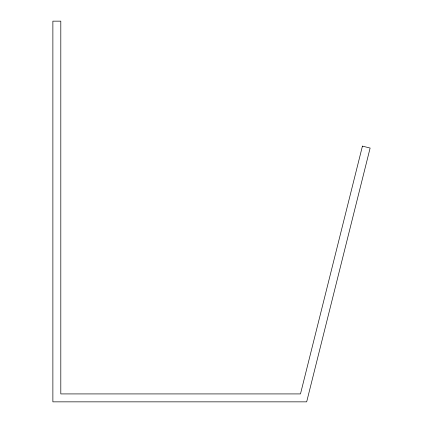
<?xml version="1.0" encoding="UTF-8"?>
<svg xmlns="http://www.w3.org/2000/svg" width="423" height="423" viewBox="0 0 423 423"><rect width="100%" height="100%" fill="white"/><g stroke="black" fill="none" stroke-linecap="round" stroke-linejoin="round"><path stroke-width="0.63" d="M362.432 146.125L300.483 393.919L60.806 393.919L60.806 21.15L52.875 21.15L52.875 401.85L306.675 401.85L370.125 148.05L362.432 146.125"/></g></svg>
